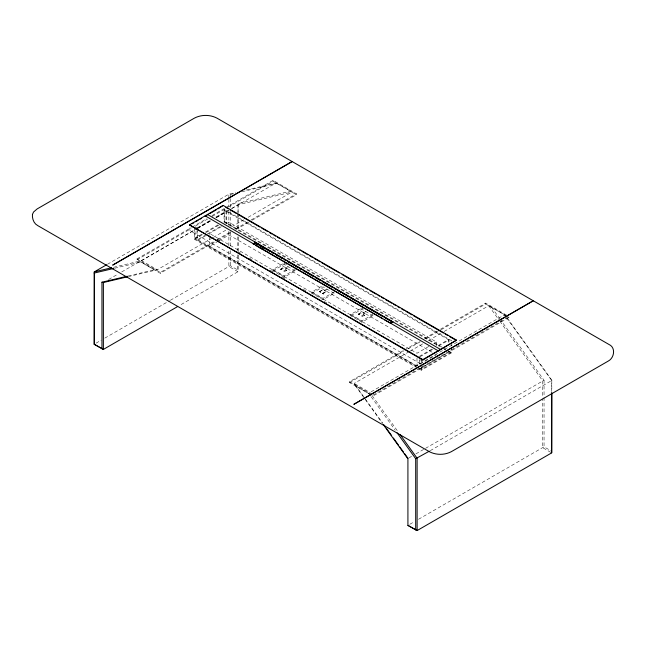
<?xml version="1.0" encoding="UTF-8"?>
<svg xmlns="http://www.w3.org/2000/svg" width="646" height="646" viewBox="0 0 646 646"><rect width="100%" height="100%" fill="white"/><g stroke="black" fill="none" stroke-linecap="round" stroke-linejoin="round"><path stroke-width="0.48" stroke-dasharray="3.23 2.42" d="M238.083 255.033L237.954 271.732L179.402 305.534M248.153 217.29L291.847 192.064L290.579 191.184L238.083 203.619L237.954 212.817M507.376 318.252L551.821 380.106L551.692 391.597M114.649 268.227L140.965 261.993L141.539 260.677L196.586 228.886M409.209 351.642L354.153 383.425L355.421 385.807L368.906 393.592L369.892 392.51L504.461 314.82L506.787 317.444M107.414 264.295L228.878 194.171L235.629 192.573M214.399 242.064L160.297 273.298L136.96 259.829L136.96 258.933L191.063 227.691M191.935 227.19L206.768 218.623M212.001 215.602L225.091 208.044M225.963 207.544L273.088 180.339L296.425 193.808L296.425 194.704L251.916 220.399M136.96 259.829L191.063 228.595M195.423 226.076L207.641 219.018M212.001 216.499L225.091 208.941M228.587 206.93L273.088 181.235L296.425 194.704M224.081 210.128L224.727 209.756L451.611 340.741L450.956 341.112L224.081 210.128L224.081 222.103L439.619 346.539M196.982 228.014L209.797 220.617M215.772 217.169L226.027 211.25L226.027 223.225M108.625 279.492L118.234 273.944M121.731 271.926L194.26 230.057M197.757 228.038L210.862 220.472M216.103 217.444L228.337 210.378M231.833 208.359L237.954 204.83L291.847 192.064M197.458 228.385L211.444 220.31M216.685 217.282L230.67 209.215M231.543 208.706L276.108 182.98L290.579 191.184M197.636 228.393L211.299 220.504M216.426 217.54L226.673 211.622L226.673 223.597M201.875 234.175L195.044 238.124L416.686 366.088M205.291 232.205L218.106 224.808M194.389 228.264L194.389 239.246L202.731 234.433M206.147 232.455L218.954 225.058M224.081 222.103L224.727 221.731L224.727 209.756M206.381 234.571L196.982 239.989L196.982 229.015M207.237 234.078L220.9 226.181M205.323 235.927L197.636 240.369L197.636 229.387M208.739 233.957L221.546 226.56M226.471 223.718L229.007 222.256L436.438 342.009L436.438 345.925M212.324 237.978L157.277 269.762L128.861 276.488M213.204 237.47L226.31 229.903M231.551 226.875L243.784 219.818M136.96 258.933L160.297 272.402L216.144 240.159M217.016 239.658L230.977 231.591M235.338 229.08L247.555 222.022M251.044 220.003L296.425 193.808M217.888 240.054L230.977 232.495M236.21 229.467L251.044 220.908M209.562 236.42L209.562 246.207L218.017 241.321M218.865 240.837L229.007 234.974L432.949 352.724M96.052 343.179L101.301 340.151M104.789 338.133L169.454 300.794M170.334 300.293L230.307 265.668L238.083 270.157M272.959 269.487L284.103 275.923L295.254 269.487L295.254 270.827L284.103 277.271L272.959 270.827L272.959 269.487L284.103 263.043L286.679 264.529M272.959 270.827L284.103 264.392L295.254 270.827M280.606 269.18L282.811 267.912L283.715 268.51L281.511 269.786L280.606 269.18L281.511 269.705L283.715 268.51M280.606 269.261L282.811 267.912M285.532 268.058L287.736 266.717L288.77 267.315L286.574 268.663L285.532 267.985L286.574 268.663M285.92 269.705L283.715 271.054L284.628 271.578L286.832 270.303L284.628 271.506L283.715 270.981L285.92 269.705L286.832 270.303M311.848 291.935L323 298.371L334.152 291.935L334.152 293.284L323 299.72L311.848 293.284L311.848 291.935L322.144 285.992M311.848 293.284L323 286.848L334.152 293.284M319.504 291.637L321.7 290.369L322.612 290.966L320.408 292.234L319.504 291.717L320.408 292.162L322.612 290.966M319.504 291.717L321.7 290.442M324.429 290.514L326.634 289.166L327.667 289.771L325.463 291.112L324.429 290.442L325.463 291.112M322.612 293.437L324.817 292.162L325.721 292.759L323.517 294.035L322.612 293.437L323.517 293.962L325.721 292.686M322.612 293.51L324.817 292.162M350.746 314.392L361.897 320.828L373.041 314.392L373.041 315.741L361.897 322.176L350.746 315.741L350.746 314.392L361.033 308.449M350.746 315.741L361.897 309.305L373.041 315.741M358.393 314.093L360.597 312.817L361.502 313.423L359.297 314.691L358.393 314.093L359.297 314.618L361.502 313.423M358.393 314.166L360.597 312.817M363.318 312.971L365.523 311.622L366.565 312.22L364.36 313.568L363.318 312.898L364.36 313.568M363.706 314.618L361.502 315.967L362.414 316.492L364.619 315.216L362.414 316.411L361.502 315.886L363.706 314.618L364.619 315.216M371.184 395.053L349.575 382.577L349.575 381.681L403.677 350.447M404.549 349.946L419.383 341.379M424.624 338.359L436.841 331.301M440.33 329.29L485.703 303.087L506.448 315.07M349.575 382.577L403.677 351.343M408.046 348.824L420.255 341.774M425.496 338.754L440.33 330.187M441.202 329.686L485.703 303.991L505.584 315.466M410.081 351.141L424.059 343.066M428.427 340.547L440.661 333.481M444.157 331.463L488.723 305.736L505.035 314.998M428.831 346.409L416.993 353.241L209.562 233.481L209.562 235.435M433.902 343.478L436.438 342.009M419.327 356.382L432.142 348.985M438.117 345.537L448.364 339.618L448.364 343.607M419.973 356.762L433.644 348.864M438.763 345.909L449.018 339.99L449.018 341.984M209.562 246.207L416.993 365.967L436.438 354.735M372.912 395.158L509.04 316.564L509.04 317.461L372.912 396.055M419.973 368.737L449.018 351.965M450.956 352.345L421.919 369.108L420.175 368.099M419.529 369.221L421.273 370.231L451.611 352.716L451.611 347.726M408.918 457.917L411.542 456.399M415.911 453.88L424.648 448.833M425.52 448.332L544.045 380.26L500.876 320.198M430.228 450.674L551.692 380.542L506.795 318.066M409.798 524.31L414.167 521.79M418.535 519.271L544.045 446.806L550.957 450.795M246.231 190.061L276.108 182.98M228.878 198.185L228.878 194.171L230.307 194.486L234.199 193.558M242 191.709L277.094 183.399M113.583 267.299L141.539 260.677L157.277 269.762L154.451 269.778L128.207 275.995M506.448 315.967L509.04 317.461M224.081 221.352L442.009 347.177M442.881 347.677L446.596 349.825M447.242 350.197L451.611 352.716M443.98 349.058L447.468 351.077M448.34 351.577L450.956 353.087L450.956 350.1M363.609 308.95L361.897 307.956L361.897 309.305M195.044 226.891L199.404 229.411M216.854 239.488L220.343 241.507M237.801 251.577L241.289 253.595M249.146 258.125L252.634 260.144M270.085 270.222L273.573 272.232M282.302 277.271L284.918 278.781M303.24 289.368L305.865 290.878M324.187 301.456L326.803 302.966M420.401 363.738L190.505 231.01L189.876 230.275L189.859 227.239M416.686 366.831L195.044 238.867L195.044 227.893M417.558 367.34L421.919 369.859L421.919 364.869M194.389 239.246L416.032 367.211M550.868 452.394L542.616 447.63L542.616 398.695M349.575 381.681L369.455 393.164M140.965 261.993L154.451 269.778M504.461 314.82L506.214 317.251M491.549 307.213L500.295 319.39M488.723 305.736L499.269 320.408M499.859 321.224L542.616 380.728L542.616 397.702M371.644 394.948L369.892 392.51L354.153 383.425L364.699 398.098M372.225 395.756L398.461 432.271M368.906 393.592L370.667 396.03M371.248 396.846L395.223 430.22M365.281 398.913L382.86 423.372M355.421 385.807L382.254 423.138M551.821 380.106L551.821 391.137M544.045 380.26L544.045 396.394M544.045 397.403L544.045 446.806M485.703 303.087L485.703 303.991M451.611 342.735L451.611 346.724M421.919 358.877L421.919 363.868M421.273 358.255L421.273 363.246M421.273 367.235L421.273 370.231M419.973 357.755L419.973 363.746M419.327 360.379L419.327 365.37M416.993 358.134L416.993 365.967M361.897 320.828L361.897 322.176M323 298.371L323 299.72M284.103 263.043L284.103 264.392M284.103 275.923L284.103 277.271M273.088 180.339L273.088 181.235M238.083 203.619L238.083 212.687M238.083 213.697L238.083 229.831M238.083 236.888L238.083 251.003M237.954 213.818L237.954 229.79M237.954 236.783L237.954 250.761M237.954 254.758L237.954 271.732L228.878 266.491L228.878 250.422M230.307 194.486L230.307 197.49M230.307 198.492L230.307 210.523M230.307 211.525L230.307 226.568M230.307 231.583L230.307 246.619M230.307 250.632L230.307 265.668M228.878 199.194L228.878 206.219M228.878 211.242L228.878 225.309M228.878 231.333L228.878 246.401M160.297 272.402L160.297 273.298"/><path stroke-width="0.97" d="M383.417 424.761L407.917 458.854L407.917 525.4L417.122 530.56L551.692 452.87L551.821 393.148M177.658 306.543L103.384 349.421L94.179 344.261L94.308 271.861L106.542 264.803M292.113 161.524L112.687 265.118L292.178 161.565M189.464 224.873L223.177 205.412L456.536 340.143L422.823 360.048L189.464 224.873L422.823 359.604L456.536 340.143M192.08 223.815L193.824 222.805M195.568 221.796L198.185 220.286M199.921 219.285L201.665 218.275M206.712 215.368L205.153 216.265L205.153 215.812L438.513 350.996M210.103 213.406L216.2 209.885M217.944 208.876L223.177 205.412M253.902 243.51L255.453 242.613M253.773 244.333L256.171 243.009M258.045 244.091L255.711 245.456L266.33 251.585M255.776 245.496L258.109 244.131M257.657 246.578L260.055 245.254M259.603 247.701L262.001 246.376L259.668 247.741M94.179 344.261L103.384 349.421L103.384 282.52L127.876 276.722M263.883 247.458L261.549 248.807L263.948 247.499M387.818 321.724L390.547 323.299L392.098 322.402M533.249 300.745L353.822 404.339L533.313 300.778M429.356 451.174L415.693 458.7L415.693 529.89M407.917 525.4L417.122 530.56L417.122 458.24L400.213 434.71M111.653 267.751L94.308 271.861L94.308 344.181M94.179 273.072L113.672 268.453M101.955 348.751L101.955 282.213L127.23 276.222M101.955 282.213L103.384 282.52M225.793 207.374L228.418 208.892M230.162 209.893L236.283 213.43M238.035 214.44L259.886 227.053M261.63 228.062L267.751 231.599M269.495 232.608L272.119 234.118M273.864 235.128L275.616 236.137M277.36 237.147L279.984 238.657M281.729 239.666L284.353 241.184M286.105 242.193L287.85 243.203M289.602 244.212L292.218 245.722M293.97 246.732L295.715 247.741M297.467 248.75L300.083 250.268M301.835 251.278L307.956 254.807M309.7 255.816L312.325 257.334M314.069 258.343L320.19 261.872M321.934 262.882L339.416 272.975M342.041 274.485L351.65 280.041M353.402 281.05L363.892 287.099M365.636 288.108L367.388 289.117M370.005 290.635L376.125 294.164M377.87 295.174L379.622 296.183M381.366 297.192L383.99 298.71M385.743 299.72L391.856 303.249M393.608 304.258L396.224 305.776M397.976 306.785L399.721 307.795M401.473 308.796L404.097 310.314M405.841 311.324L411.962 314.852M413.706 315.862L443.422 333.021M445.175 334.03L447.791 335.54M449.543 336.55L456.536 340.587M254.685 242.169L392.881 321.95L392.881 321.506L390.547 323.299M256.325 243.566L258.061 244.568M260.677 246.078L270.238 251.601M271.982 252.602L273.718 253.603M276.327 255.113L278.071 256.115M279.807 257.124L282.415 258.626M284.159 259.635L285.895 260.637M287.64 261.638L290.248 263.148M291.984 264.149L293.728 265.159M295.464 266.16L298.072 267.67M299.817 268.671L301.553 269.673M303.289 270.682L305.905 272.184M307.641 273.193L313.73 276.706M315.466 277.707L320.691 280.719M322.427 281.729L332.868 287.753M334.604 288.754L336.34 289.763M338.084 290.765L340.692 292.275M342.428 293.276L344.173 294.277M345.909 295.287L348.517 296.789M350.261 297.798L356.35 301.311M358.086 302.312L364.174 305.833M365.919 306.834L383.312 316.879M385.048 317.88L391.137 321.401M267.04 251.997L274.203 256.131M274.865 256.51L278.571 258.65M279.217 259.022L286.436 263.197M287.042 263.544L294.301 267.735M294.867 268.066L315.749 280.114M316.152 280.348L327.918 287.147M328.386 287.413L335.75 291.661M336.251 291.952L362.713 307.23M364.223 308.102L374.89 314.263M375.584 314.667L378.37 316.274M379.953 317.186L382.715 318.777M384.322 319.705L387.067 321.288M396.983 432.658L415.693 458.7M384.031 424.995L385.202 426.626M386.373 428.258L391.646 435.598M393.406 438.045L398.671 445.377M399.85 447.008L403.362 451.901M404.533 453.532L408.046 458.418M551.692 392.598L551.692 452.87M440.847 349.647L207.487 214.472L207.487 214.916M422.823 359.604L422.823 360.048M255.453 243.058L255.453 242.161L253.119 243.962M32.437 214.424C32.082 218.687 33.745 223.589 37.783 225.624L429.307 451.667C436.042 455.204 444.618 455.204 451.352 451.667L608.217 361.098C614.362 357.989 616.042 347.435 608.863 344.407L216.951 118.137C210.055 114.512 201.286 114.512 194.389 118.137L37.137 208.933L33.56 212.017L32.437 214.424"/></g></svg>
